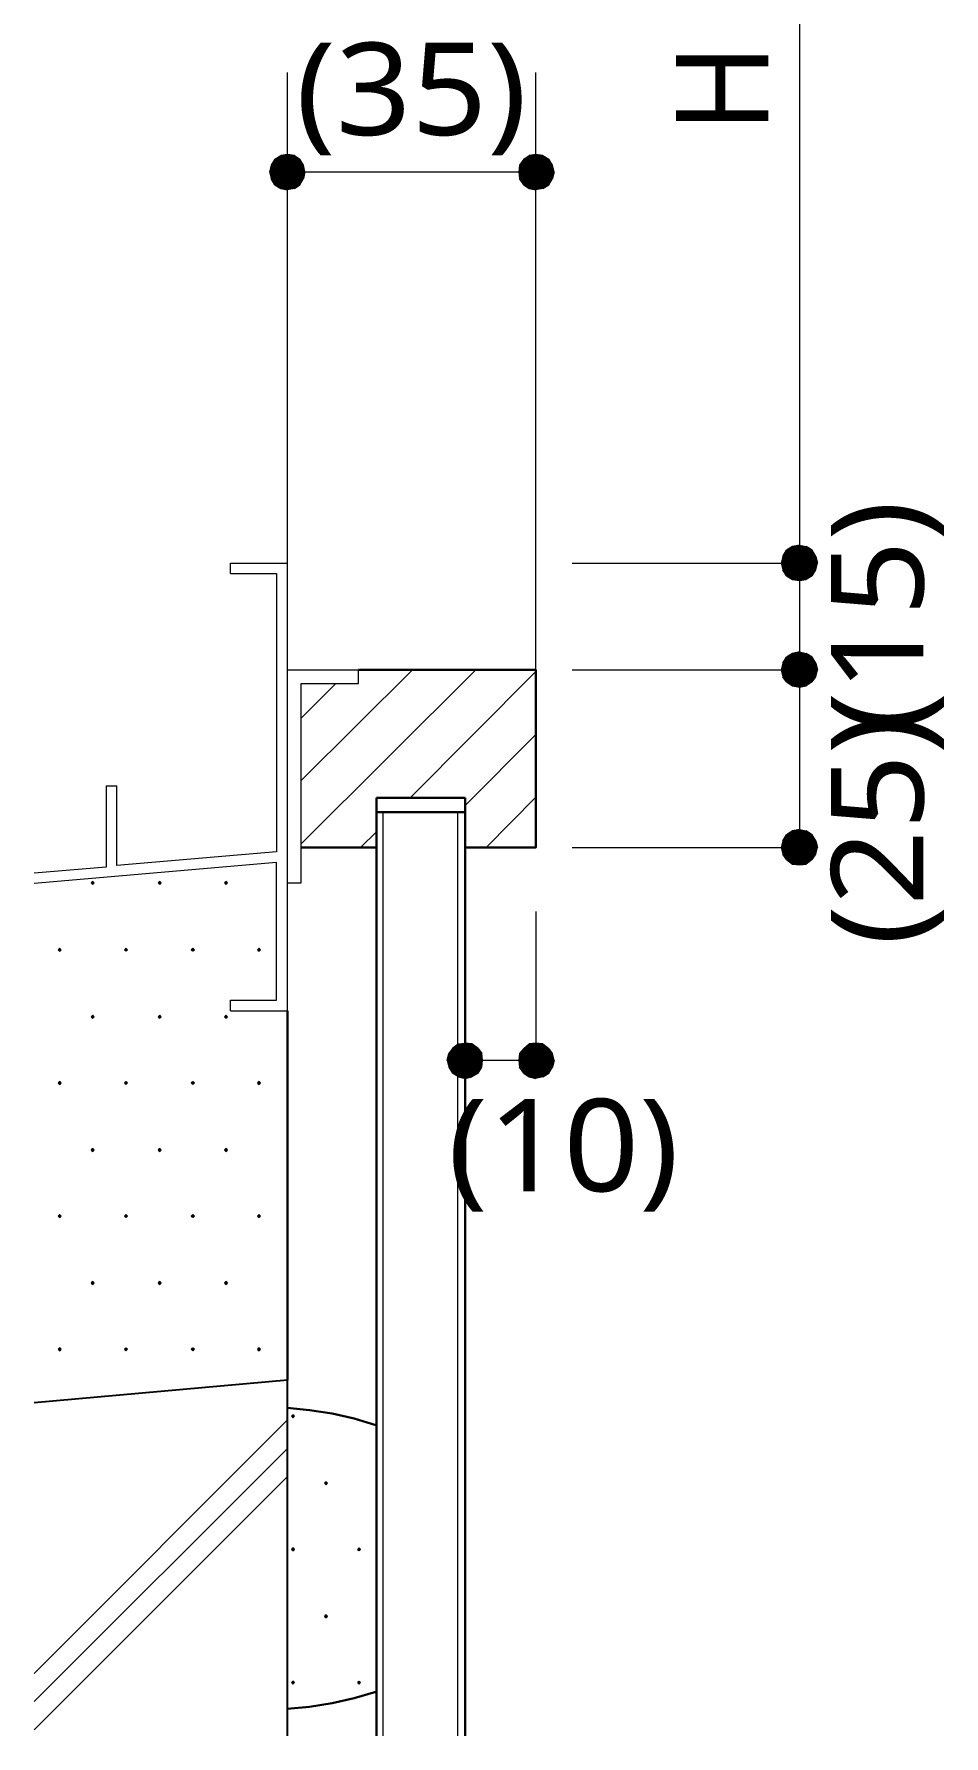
# Model space of a CAD drawing. Header units: millimetres. Extents: x 0 to 420, y 0 to 297.
# Drawn here: x 251.5 to 277.1, y 167.24 to 215.12 of the extents above; entities that cross this region are included whole.
import ezdxf
from ezdxf.enums import TextEntityAlignment as Align

# ---------------------------------------------------------------- set-up
doc = ezdxf.new("R2010")
doc.units = ezdxf.units.MM
doc.styles.add('kst32b', font='NotoSansJP-Variable.ttf')

msp = doc.modelspace()

# ---------------------------------------------------------------- hatches: boundary and pattern name
h = msp.add_hatch(color=7)
h.paths.add_polyline_path([(258.636, 211.73), (258.445, 211.709), (258.636, 211.243), (258.636, 211.73)])
h.paths.add_polyline_path([(258.445, 211.709), (258.636, 211.243), (258.276, 211.603), (258.445, 211.709)])
h.paths.add_polyline_path([(258.636, 211.243), (258.276, 211.603), (258.17, 211.434), (258.636, 211.243)])
h = msp.add_hatch(color=7)
h.paths.add_polyline_path([(259.08, 211.434), (258.974, 211.603), (258.636, 211.243), (259.08, 211.434)])
h.paths.add_polyline_path([(258.974, 211.603), (258.636, 211.243), (258.826, 211.709), (258.974, 211.603)])
h.paths.add_polyline_path([(258.636, 211.243), (258.826, 211.709), (258.636, 211.73), (258.636, 211.243)])
h = msp.add_hatch(color=7)
h.paths.add_polyline_path([(265.621, 211.73), (265.43, 211.709), (265.621, 211.243), (265.621, 211.73)])
h.paths.add_polyline_path([(265.43, 211.709), (265.621, 211.243), (265.282, 211.603), (265.43, 211.709)])
h.paths.add_polyline_path([(265.621, 211.243), (265.282, 211.603), (265.155, 211.434), (265.621, 211.243)])
h = msp.add_hatch(color=7)
h.paths.add_polyline_path([(266.086, 211.434), (265.98, 211.603), (265.621, 211.243), (266.086, 211.434)])
h.paths.add_polyline_path([(265.98, 211.603), (265.621, 211.243), (265.811, 211.709), (265.98, 211.603)])
h.paths.add_polyline_path([(265.621, 211.243), (265.811, 211.709), (265.621, 211.73), (265.621, 211.243)])
for points in [[(258.17, 211.434), (258.128, 211.243), (258.636, 211.243), (258.17, 211.434)], [(265.155, 211.434), (265.134, 211.243), (265.621, 211.243), (265.155, 211.434)], [(272.838, 199.771), (273.029, 199.75), (273.029, 200.237), (272.838, 199.771)], [(272.838, 196.787), (273.029, 196.744), (273.029, 197.231), (272.838, 196.787)], [(272.838, 191.77), (273.029, 191.749), (273.029, 192.236), (272.838, 191.77)], [(253.153, 191.283), (253.132, 191.262), (253.111, 191.241), (253.132, 191.22), (253.153, 191.198), (253.175, 191.22), (253.196, 191.241), (253.175, 191.262), (253.153, 191.283)], [(255.037, 191.283), (255.016, 191.262), (254.995, 191.241), (255.016, 191.22), (255.037, 191.198), (255.058, 191.22), (255.079, 191.241), (255.058, 191.262), (255.037, 191.283)], [(256.9, 191.283), (256.879, 191.262), (256.857, 191.241), (256.879, 191.22), (256.9, 191.198), (256.921, 191.22), (256.942, 191.241), (256.921, 191.262), (256.9, 191.283)], [(252.222, 189.399), (252.201, 189.378), (252.18, 189.357), (252.201, 189.336), (252.222, 189.315), (252.243, 189.336), (252.264, 189.357), (252.243, 189.378), (252.222, 189.399)], [(254.085, 189.399), (254.064, 189.378), (254.042, 189.357), (254.064, 189.336), (254.085, 189.315), (254.106, 189.336), (254.127, 189.357), (254.106, 189.378), (254.085, 189.399)], [(255.969, 189.399), (255.947, 189.378), (255.926, 189.357), (255.947, 189.336), (255.969, 189.315), (255.99, 189.336), (256.011, 189.357), (255.99, 189.378), (255.969, 189.399)], [(257.831, 189.399), (257.81, 189.378), (257.789, 189.357), (257.81, 189.336), (257.831, 189.315), (257.852, 189.336), (257.873, 189.357), (257.852, 189.378), (257.831, 189.399)], [(253.153, 187.515), (253.132, 187.494), (253.111, 187.473), (253.132, 187.452), (253.153, 187.431), (253.175, 187.452), (253.196, 187.473), (253.175, 187.494), (253.153, 187.515)], [(255.037, 187.515), (255.016, 187.494), (254.995, 187.473), (255.016, 187.452), (255.037, 187.431), (255.058, 187.452), (255.079, 187.473), (255.058, 187.494), (255.037, 187.515)], [(256.9, 187.515), (256.879, 187.494), (256.857, 187.473), (256.879, 187.452), (256.9, 187.431), (256.921, 187.452), (256.942, 187.473), (256.921, 187.494), (256.9, 187.515)], [(265.155, 186.436), (265.134, 186.246), (265.621, 186.246), (265.155, 186.436)], [(264.096, 186.055), (264.118, 186.246), (263.631, 186.246), (264.096, 186.055)], [(252.222, 185.653), (252.201, 185.632), (252.18, 185.611), (252.201, 185.589), (252.222, 185.568), (252.243, 185.589), (252.264, 185.611), (252.243, 185.632), (252.222, 185.653)], [(254.085, 185.653), (254.064, 185.632), (254.042, 185.611), (254.064, 185.589), (254.085, 185.568), (254.106, 185.589), (254.127, 185.611), (254.106, 185.632), (254.085, 185.653)], [(255.969, 185.653), (255.947, 185.632), (255.926, 185.611), (255.947, 185.589), (255.969, 185.568), (255.99, 185.589), (256.011, 185.611), (255.99, 185.632), (255.969, 185.653)], [(257.831, 185.653), (257.81, 185.632), (257.789, 185.611), (257.81, 185.589), (257.831, 185.568), (257.852, 185.589), (257.873, 185.611), (257.852, 185.632), (257.831, 185.653)], [(253.153, 183.769), (253.132, 183.748), (253.111, 183.727), (253.132, 183.705), (253.153, 183.684), (253.175, 183.705), (253.196, 183.727), (253.175, 183.748), (253.153, 183.769)], [(255.037, 183.769), (255.016, 183.748), (254.995, 183.727), (255.016, 183.705), (255.037, 183.684), (255.058, 183.705), (255.079, 183.727), (255.058, 183.748), (255.037, 183.769)], [(256.9, 183.769), (256.879, 183.748), (256.857, 183.727), (256.879, 183.705), (256.9, 183.684), (256.921, 183.705), (256.942, 183.727), (256.921, 183.748), (256.9, 183.769)], [(252.222, 181.906), (252.201, 181.885), (252.18, 181.864), (252.201, 181.843), (252.222, 181.822), (252.243, 181.843), (252.264, 181.864), (252.243, 181.885), (252.222, 181.906)], [(254.085, 181.906), (254.064, 181.885), (254.042, 181.864), (254.064, 181.843), (254.085, 181.822), (254.106, 181.843), (254.127, 181.864), (254.106, 181.885), (254.085, 181.906)], [(255.969, 181.906), (255.947, 181.885), (255.926, 181.864), (255.947, 181.843), (255.969, 181.822), (255.99, 181.843), (256.011, 181.864), (255.99, 181.885), (255.969, 181.906)], [(257.831, 181.906), (257.81, 181.885), (257.789, 181.864), (257.81, 181.843), (257.831, 181.822), (257.852, 181.843), (257.873, 181.864), (257.852, 181.885), (257.831, 181.906)], [(253.153, 180.022), (253.132, 180.001), (253.111, 179.98), (253.132, 179.959), (253.153, 179.938), (253.175, 179.959), (253.196, 179.98), (253.175, 180.001), (253.153, 180.022)], [(255.037, 180.022), (255.016, 180.001), (254.995, 179.98), (255.016, 179.959), (255.037, 179.938), (255.058, 179.959), (255.079, 179.98), (255.058, 180.001), (255.037, 180.022)], [(256.9, 180.022), (256.879, 180.001), (256.857, 179.98), (256.879, 179.959), (256.9, 179.938), (256.921, 179.959), (256.942, 179.98), (256.921, 180.001), (256.9, 180.022)], [(252.222, 178.16), (252.201, 178.139), (252.18, 178.117), (252.201, 178.096), (252.222, 178.075), (252.243, 178.096), (252.264, 178.117), (252.243, 178.139), (252.222, 178.16)], [(254.085, 178.16), (254.064, 178.139), (254.042, 178.117), (254.064, 178.096), (254.085, 178.075), (254.106, 178.096), (254.127, 178.117), (254.106, 178.139), (254.085, 178.16)], [(255.969, 178.16), (255.947, 178.139), (255.926, 178.117), (255.947, 178.096), (255.969, 178.075), (255.99, 178.096), (256.011, 178.117), (255.99, 178.139), (255.969, 178.16)], [(257.831, 178.16), (257.81, 178.139), (257.789, 178.117), (257.81, 178.096), (257.831, 178.075), (257.852, 178.096), (257.873, 178.117), (257.852, 178.139), (257.831, 178.16)], [(258.784, 176.276), (258.762, 176.255), (258.741, 176.234), (258.762, 176.212), (258.784, 176.191), (258.805, 176.212), (258.826, 176.234), (258.805, 176.255), (258.784, 176.276)], [(259.715, 174.392), (259.694, 174.371), (259.673, 174.35), (259.694, 174.329), (259.715, 174.307), (259.736, 174.329), (259.757, 174.35), (259.736, 174.371), (259.715, 174.392)], [(258.784, 172.529), (258.762, 172.508), (258.741, 172.487), (258.762, 172.466), (258.784, 172.445), (258.805, 172.466), (258.826, 172.487), (258.805, 172.508), (258.784, 172.529)], [(260.646, 172.529), (260.625, 172.508), (260.604, 172.487), (260.625, 172.466), (260.646, 172.445), (260.668, 172.466), (260.689, 172.487), (260.668, 172.508), (260.646, 172.529)], [(259.715, 170.646), (259.694, 170.625), (259.673, 170.603), (259.694, 170.582), (259.715, 170.561), (259.736, 170.582), (259.757, 170.603), (259.736, 170.625), (259.715, 170.646)], [(258.784, 168.783), (258.762, 168.762), (258.741, 168.741), (258.762, 168.719), (258.784, 168.698), (258.805, 168.719), (258.826, 168.741), (258.805, 168.762), (258.784, 168.783)], [(260.646, 168.783), (260.625, 168.762), (260.604, 168.741), (260.625, 168.719), (260.646, 168.698), (260.668, 168.719), (260.689, 168.741), (260.668, 168.762), (260.646, 168.783)]]:
    msp.add_hatch(color=7).paths.add_polyline_path(points)
h = msp.add_hatch(color=7)
h.paths.add_polyline_path([(258.128, 211.243), (258.17, 211.053), (258.636, 211.243), (258.128, 211.243)])
h.paths.add_polyline_path([(258.17, 211.053), (258.636, 211.243), (258.276, 210.883), (258.17, 211.053)])
h.paths.add_polyline_path([(258.636, 211.243), (258.276, 210.883), (258.445, 210.778), (258.636, 211.243)])
h = msp.add_hatch(color=7)
h.paths.add_polyline_path([(258.445, 210.778), (258.636, 210.735), (258.636, 211.243), (258.445, 210.778)])
h.paths.add_polyline_path([(258.636, 210.735), (258.636, 211.243), (258.826, 210.778), (258.636, 210.735)])
h.paths.add_polyline_path([(258.636, 211.243), (258.826, 210.778), (258.974, 210.883), (258.636, 211.243)])
h = msp.add_hatch(color=7)
h.paths.add_polyline_path([(258.974, 210.883), (259.08, 211.053), (258.636, 211.243), (258.974, 210.883)])
h.paths.add_polyline_path([(259.08, 211.053), (258.636, 211.243), (259.122, 211.243), (259.08, 211.053)])
h.paths.add_polyline_path([(258.636, 211.243), (259.122, 211.243), (259.08, 211.434), (258.636, 211.243)])
h = msp.add_hatch(color=7)
h.paths.add_polyline_path([(265.134, 211.243), (265.155, 211.053), (265.621, 211.243), (265.134, 211.243)])
h.paths.add_polyline_path([(265.155, 211.053), (265.621, 211.243), (265.282, 210.883), (265.155, 211.053)])
h.paths.add_polyline_path([(265.621, 211.243), (265.282, 210.883), (265.43, 210.778), (265.621, 211.243)])
h = msp.add_hatch(color=7)
h.paths.add_polyline_path([(265.43, 210.778), (265.621, 210.735), (265.621, 211.243), (265.43, 210.778)])
h.paths.add_polyline_path([(265.621, 210.735), (265.621, 211.243), (265.811, 210.778), (265.621, 210.735)])
h.paths.add_polyline_path([(265.621, 211.243), (265.811, 210.778), (265.98, 210.883), (265.621, 211.243)])
h = msp.add_hatch(color=7)
h.paths.add_polyline_path([(265.98, 210.883), (266.086, 211.053), (265.621, 211.243), (265.98, 210.883)])
h.paths.add_polyline_path([(266.086, 211.053), (265.621, 211.243), (266.129, 211.243), (266.086, 211.053)])
h.paths.add_polyline_path([(265.621, 211.243), (266.129, 211.243), (266.086, 211.434), (265.621, 211.243)])
h = msp.add_hatch(color=7)
h.paths.add_polyline_path([(272.838, 200.702), (272.669, 200.596), (273.029, 200.237), (272.838, 200.702)])
h.paths.add_polyline_path([(272.669, 200.596), (273.029, 200.237), (272.563, 200.427), (272.669, 200.596)])
h.paths.add_polyline_path([(273.029, 200.237), (272.563, 200.427), (272.521, 200.237), (273.029, 200.237)])
h = msp.add_hatch(color=7)
h.paths.add_polyline_path([(273.389, 200.596), (273.219, 200.702), (273.029, 200.237), (273.389, 200.596)])
h.paths.add_polyline_path([(273.219, 200.702), (273.029, 200.237), (273.029, 200.745), (273.219, 200.702)])
h.paths.add_polyline_path([(273.029, 200.237), (273.029, 200.745), (272.838, 200.702), (273.029, 200.237)])
h = msp.add_hatch(color=7)
h.paths.add_polyline_path([(272.521, 200.237), (272.563, 200.046), (273.029, 200.237), (272.521, 200.237)])
h.paths.add_polyline_path([(272.563, 200.046), (273.029, 200.237), (272.669, 199.877), (272.563, 200.046)])
h.paths.add_polyline_path([(273.029, 200.237), (272.669, 199.877), (272.838, 199.771), (273.029, 200.237)])
h = msp.add_hatch(color=7)
h.paths.add_polyline_path([(273.495, 200.046), (273.537, 200.237), (273.029, 200.237), (273.495, 200.046)])
h.paths.add_polyline_path([(273.537, 200.237), (273.029, 200.237), (273.495, 200.427), (273.537, 200.237)])
h.paths.add_polyline_path([(273.029, 200.237), (273.495, 200.427), (273.389, 200.596), (273.029, 200.237)])
h = msp.add_hatch(color=7)
h.paths.add_polyline_path([(273.029, 199.75), (273.219, 199.771), (273.029, 200.237), (273.029, 199.75)])
h.paths.add_polyline_path([(273.219, 199.771), (273.029, 200.237), (273.389, 199.877), (273.219, 199.771)])
h.paths.add_polyline_path([(273.029, 200.237), (273.389, 199.877), (273.495, 200.046), (273.029, 200.237)])
h = msp.add_hatch(color=7)
h.paths.add_polyline_path([(272.838, 197.697), (272.669, 197.591), (273.029, 197.231), (272.838, 197.697)])
h.paths.add_polyline_path([(272.669, 197.591), (273.029, 197.231), (272.563, 197.421), (272.669, 197.591)])
h.paths.add_polyline_path([(273.029, 197.231), (272.563, 197.421), (272.521, 197.231), (273.029, 197.231)])
h = msp.add_hatch(color=7)
h.paths.add_polyline_path([(273.389, 197.591), (273.219, 197.697), (273.029, 197.231), (273.389, 197.591)])
h.paths.add_polyline_path([(273.219, 197.697), (273.029, 197.231), (273.029, 197.739), (273.219, 197.697)])
h.paths.add_polyline_path([(273.029, 197.231), (273.029, 197.739), (272.838, 197.697), (273.029, 197.231)])
h = msp.add_hatch(color=7)
h.paths.add_polyline_path([(273.495, 197.04), (273.537, 197.231), (273.029, 197.231), (273.495, 197.04)])
h.paths.add_polyline_path([(273.537, 197.231), (273.029, 197.231), (273.495, 197.421), (273.537, 197.231)])
h.paths.add_polyline_path([(273.029, 197.231), (273.495, 197.421), (273.389, 197.591), (273.029, 197.231)])
h = msp.add_hatch(color=7)
h.paths.add_polyline_path([(272.521, 197.231), (272.563, 197.04), (273.029, 197.231), (272.521, 197.231)])
h.paths.add_polyline_path([(272.563, 197.04), (273.029, 197.231), (272.669, 196.892), (272.563, 197.04)])
h.paths.add_polyline_path([(273.029, 197.231), (272.669, 196.892), (272.838, 196.787), (273.029, 197.231)])
h = msp.add_hatch(color=7)
h.paths.add_polyline_path([(273.029, 196.744), (273.219, 196.787), (273.029, 197.231), (273.029, 196.744)])
h.paths.add_polyline_path([(273.219, 196.787), (273.029, 197.231), (273.389, 196.892), (273.219, 196.787)])
h.paths.add_polyline_path([(273.029, 197.231), (273.389, 196.892), (273.495, 197.04), (273.029, 197.231)])
h = msp.add_hatch(color=7)
h.paths.add_polyline_path([(272.838, 192.701), (272.669, 192.596), (273.029, 192.236), (272.838, 192.701)])
h.paths.add_polyline_path([(272.669, 192.596), (273.029, 192.236), (272.563, 192.426), (272.669, 192.596)])
h.paths.add_polyline_path([(273.029, 192.236), (272.563, 192.426), (272.521, 192.236), (273.029, 192.236)])
h = msp.add_hatch(color=7)
h.paths.add_polyline_path([(273.389, 192.596), (273.219, 192.701), (273.029, 192.236), (273.389, 192.596)])
h.paths.add_polyline_path([(273.219, 192.701), (273.029, 192.236), (273.029, 192.744), (273.219, 192.701)])
h.paths.add_polyline_path([(273.029, 192.236), (273.029, 192.744), (272.838, 192.701), (273.029, 192.236)])
h = msp.add_hatch(color=7)
h.paths.add_polyline_path([(273.495, 192.045), (273.537, 192.236), (273.029, 192.236), (273.495, 192.045)])
h.paths.add_polyline_path([(273.537, 192.236), (273.029, 192.236), (273.495, 192.426), (273.537, 192.236)])
h.paths.add_polyline_path([(273.029, 192.236), (273.495, 192.426), (273.389, 192.596), (273.029, 192.236)])
h = msp.add_hatch(color=7)
h.paths.add_polyline_path([(272.521, 192.236), (272.563, 192.045), (273.029, 192.236), (272.521, 192.236)])
h.paths.add_polyline_path([(272.563, 192.045), (273.029, 192.236), (272.669, 191.897), (272.563, 192.045)])
h.paths.add_polyline_path([(273.029, 192.236), (272.669, 191.897), (272.838, 191.77), (273.029, 192.236)])
h = msp.add_hatch(color=7)
h.paths.add_polyline_path([(273.029, 191.749), (273.219, 191.77), (273.029, 192.236), (273.029, 191.749)])
h.paths.add_polyline_path([(273.219, 191.77), (273.029, 192.236), (273.389, 191.897), (273.219, 191.77)])
h.paths.add_polyline_path([(273.029, 192.236), (273.389, 191.897), (273.495, 192.045), (273.029, 192.236)])
h = msp.add_hatch(color=7)
h.paths.add_polyline_path([(263.271, 186.584), (263.165, 186.436), (263.631, 186.246), (263.271, 186.584)])
h.paths.add_polyline_path([(263.165, 186.436), (263.631, 186.246), (263.123, 186.246), (263.165, 186.436)])
h.paths.add_polyline_path([(263.631, 186.246), (263.123, 186.246), (263.165, 186.055), (263.631, 186.246)])
h = msp.add_hatch(color=7)
h.paths.add_polyline_path([(263.821, 186.711), (263.631, 186.732), (263.631, 186.246), (263.821, 186.711)])
h.paths.add_polyline_path([(263.631, 186.732), (263.631, 186.246), (263.44, 186.711), (263.631, 186.732)])
h.paths.add_polyline_path([(263.631, 186.246), (263.44, 186.711), (263.271, 186.584), (263.631, 186.246)])
h = msp.add_hatch(color=7)
h.paths.add_polyline_path([(264.118, 186.246), (264.096, 186.436), (263.631, 186.246), (264.118, 186.246)])
h.paths.add_polyline_path([(264.096, 186.436), (263.631, 186.246), (263.991, 186.584), (264.096, 186.436)])
h.paths.add_polyline_path([(263.631, 186.246), (263.991, 186.584), (263.821, 186.711), (263.631, 186.246)])
h = msp.add_hatch(color=7)
h.paths.add_polyline_path([(265.621, 186.732), (265.43, 186.711), (265.621, 186.246), (265.621, 186.732)])
h.paths.add_polyline_path([(265.43, 186.711), (265.621, 186.246), (265.282, 186.584), (265.43, 186.711)])
h.paths.add_polyline_path([(265.621, 186.246), (265.282, 186.584), (265.155, 186.436), (265.621, 186.246)])
h = msp.add_hatch(color=7)
h.paths.add_polyline_path([(266.086, 186.436), (265.98, 186.584), (265.621, 186.246), (266.086, 186.436)])
h.paths.add_polyline_path([(265.98, 186.584), (265.621, 186.246), (265.811, 186.711), (265.98, 186.584)])
h.paths.add_polyline_path([(265.621, 186.246), (265.811, 186.711), (265.621, 186.732), (265.621, 186.246)])
h = msp.add_hatch(color=7)
h.paths.add_polyline_path([(265.98, 185.886), (266.086, 186.055), (265.621, 186.246), (265.98, 185.886)])
h.paths.add_polyline_path([(266.086, 186.055), (265.621, 186.246), (266.129, 186.246), (266.086, 186.055)])
h.paths.add_polyline_path([(265.621, 186.246), (266.129, 186.246), (266.086, 186.436), (265.621, 186.246)])
h = msp.add_hatch(color=7)
h.paths.add_polyline_path([(263.165, 186.055), (263.271, 185.886), (263.631, 186.246), (263.165, 186.055)])
h.paths.add_polyline_path([(263.271, 185.886), (263.631, 186.246), (263.44, 185.78), (263.271, 185.886)])
h.paths.add_polyline_path([(263.631, 186.246), (263.44, 185.78), (263.631, 185.737), (263.631, 186.246)])
h = msp.add_hatch(color=7)
h.paths.add_polyline_path([(263.631, 185.737), (263.821, 185.78), (263.631, 186.246), (263.631, 185.737)])
h.paths.add_polyline_path([(263.821, 185.78), (263.631, 186.246), (263.991, 185.886), (263.821, 185.78)])
h.paths.add_polyline_path([(263.631, 186.246), (263.991, 185.886), (264.096, 186.055), (263.631, 186.246)])
h = msp.add_hatch(color=7)
h.paths.add_polyline_path([(265.134, 186.246), (265.155, 186.055), (265.621, 186.246), (265.134, 186.246)])
h.paths.add_polyline_path([(265.155, 186.055), (265.621, 186.246), (265.282, 185.886), (265.155, 186.055)])
h.paths.add_polyline_path([(265.621, 186.246), (265.282, 185.886), (265.43, 185.78), (265.621, 186.246)])
h = msp.add_hatch(color=7)
h.paths.add_polyline_path([(265.43, 185.78), (265.621, 185.737), (265.621, 186.246), (265.43, 185.78)])
h.paths.add_polyline_path([(265.621, 185.737), (265.621, 186.246), (265.811, 185.78), (265.621, 185.737)])
h.paths.add_polyline_path([(265.621, 186.246), (265.811, 185.78), (265.98, 185.886), (265.621, 186.246)])

# ---------------------------------------------------------------- linework, layer by layer
at = {"lineweight": 13}
for points in [[(273.029, 232.241), (273.029, 227.245), (273.029, 224.24), (273.029, 200.237), (273.029, 197.231), (273.029, 192.236)], [(258.636, 200.237), (258.636, 214.037)], [(265.621, 197.231), (265.621, 214.037)], [(258.636, 211.243), (265.621, 211.243)], [(257.027, 200.237), (258.636, 200.237)], [(257.027, 199.94), (257.027, 200.237)], [(258.636, 187.642), (258.636, 200.237)], [(266.637, 200.237), (273.029, 200.237)], [(257.027, 199.94), (258.318, 199.94), (258.318, 192.109)], [(258.636, 191.241), (259.016, 191.241), (259.016, 196.85), (260.625, 196.85), (260.625, 197.231)], [(258.636, 197.231), (260.625, 197.231)], [(259.016, 194.12), (262.149, 197.231)], [(259.016, 192.341), (263.927, 197.231)], [(259.016, 195.876), (259.99, 196.85)], [(262.086, 193.633), (265.621, 197.189)], [(266.637, 197.231), (273.029, 197.231)], [(263.631, 193.421), (265.621, 195.411)], [(253.534, 193.971), (253.534, 191.685), (251.502, 191.516)], [(253.534, 193.971), (253.831, 193.971)], [(253.831, 191.728), (253.831, 193.971)], [(264.223, 192.236), (265.621, 193.654)], [(261.324, 167.238), (261.324, 193.23)], [(263.419, 167.238), (263.419, 193.23)], [(260.689, 192.236), (261.133, 192.68)], [(258.318, 192.109), (253.831, 191.728)], [(266.637, 192.236), (273.029, 192.236)], [(258.318, 191.812), (251.502, 191.22)], [(257.027, 187.939), (258.318, 187.939), (258.318, 191.812)], [(265.621, 190.437), (265.621, 186.203)], [(257.027, 187.642), (257.027, 187.939)], [(257.027, 187.642), (258.636, 187.642)], [(265.621, 186.246), (263.631, 186.246)], [(251.502, 168.995), (258.636, 176.128)], [(251.502, 168.211), (258.636, 175.323)], [(251.502, 167.407), (258.636, 174.54)]]:
    msp.add_lwpolyline(points, dxfattribs=at)
at = {"lineweight": 0}
for points in [[(258.445, 211.709), (258.636, 211.243), (258.276, 211.603)], [(258.636, 211.73), (258.445, 211.709), (258.636, 211.243)], [(258.636, 211.243), (258.826, 211.709), (258.636, 211.73)], [(258.974, 211.603), (258.636, 211.243), (258.826, 211.709)], [(265.43, 211.709), (265.621, 211.243), (265.282, 211.603)], [(265.621, 211.73), (265.43, 211.709), (265.621, 211.243)], [(265.621, 211.243), (265.811, 211.709), (265.621, 211.73)], [(265.98, 211.603), (265.621, 211.243), (265.811, 211.709)], [(258.17, 211.434), (258.128, 211.243), (258.636, 211.243)], [(258.128, 211.243), (258.17, 211.053), (258.636, 211.243)], [(258.636, 211.243), (258.276, 211.603), (258.17, 211.434)], [(258.17, 211.053), (258.636, 211.243), (258.276, 210.883)], [(258.636, 211.243), (258.276, 210.883), (258.445, 210.778)], [(258.445, 210.778), (258.636, 210.735), (258.636, 211.243)], [(259.08, 211.434), (258.974, 211.603), (258.636, 211.243)], [(258.636, 211.243), (259.122, 211.243), (259.08, 211.434)], [(258.636, 210.735), (258.636, 211.243), (258.826, 210.778)], [(258.636, 211.243), (258.826, 210.778), (258.974, 210.883)], [(258.974, 210.883), (259.08, 211.053), (258.636, 211.243)], [(259.08, 211.053), (258.636, 211.243), (259.122, 211.243)], [(265.155, 211.434), (265.134, 211.243), (265.621, 211.243)], [(265.134, 211.243), (265.155, 211.053), (265.621, 211.243)], [(265.621, 211.243), (265.282, 211.603), (265.155, 211.434)], [(265.155, 211.053), (265.621, 211.243), (265.282, 210.883)], [(265.621, 211.243), (265.282, 210.883), (265.43, 210.778)], [(265.43, 210.778), (265.621, 210.735), (265.621, 211.243)], [(266.086, 211.434), (265.98, 211.603), (265.621, 211.243)], [(265.621, 211.243), (266.129, 211.243), (266.086, 211.434)], [(265.621, 210.735), (265.621, 211.243), (265.811, 210.778)], [(265.621, 211.243), (265.811, 210.778), (265.98, 210.883)], [(265.98, 210.883), (266.086, 211.053), (265.621, 211.243)], [(266.086, 211.053), (265.621, 211.243), (266.129, 211.243)], [(272.838, 200.702), (272.669, 200.596), (273.029, 200.237)], [(273.029, 200.237), (273.029, 200.745), (272.838, 200.702)], [(273.219, 200.702), (273.029, 200.237), (273.029, 200.745)], [(273.389, 200.596), (273.219, 200.702), (273.029, 200.237)], [(273.029, 200.237), (272.563, 200.427), (272.521, 200.237)], [(272.521, 200.237), (272.563, 200.046), (273.029, 200.237)], [(272.669, 200.596), (273.029, 200.237), (272.563, 200.427)], [(272.563, 200.046), (273.029, 200.237), (272.669, 199.877)], [(273.029, 200.237), (272.669, 199.877), (272.838, 199.771)], [(272.838, 199.771), (273.029, 199.75), (273.029, 200.237)], [(273.029, 200.237), (273.495, 200.427), (273.389, 200.596)], [(273.537, 200.237), (273.029, 200.237), (273.495, 200.427)], [(273.029, 199.75), (273.219, 199.771), (273.029, 200.237)], [(273.219, 199.771), (273.029, 200.237), (273.389, 199.877)], [(273.029, 200.237), (273.389, 199.877), (273.495, 200.046)], [(273.495, 200.046), (273.537, 200.237), (273.029, 200.237)], [(273.029, 197.231), (272.563, 197.421), (272.521, 197.231)], [(272.669, 197.591), (273.029, 197.231), (272.563, 197.421)], [(272.838, 197.697), (272.669, 197.591), (273.029, 197.231)], [(273.029, 197.231), (273.029, 197.739), (272.838, 197.697)], [(273.219, 197.697), (273.029, 197.231), (273.029, 197.739)], [(273.389, 197.591), (273.219, 197.697), (273.029, 197.231)], [(273.029, 197.231), (273.495, 197.421), (273.389, 197.591)], [(273.537, 197.231), (273.029, 197.231), (273.495, 197.421)], [(272.521, 197.231), (272.563, 197.04), (273.029, 197.231)], [(272.563, 197.04), (273.029, 197.231), (272.669, 196.892)], [(273.029, 197.231), (272.669, 196.892), (272.838, 196.787)], [(272.838, 196.787), (273.029, 196.744), (273.029, 197.231)], [(273.029, 196.744), (273.219, 196.787), (273.029, 197.231)], [(273.219, 196.787), (273.029, 197.231), (273.389, 196.892)], [(273.029, 197.231), (273.389, 196.892), (273.495, 197.04)], [(273.495, 197.04), (273.537, 197.231), (273.029, 197.231)], [(272.669, 192.596), (273.029, 192.236), (272.563, 192.426)], [(272.838, 192.701), (272.669, 192.596), (273.029, 192.236)], [(273.029, 192.236), (273.029, 192.744), (272.838, 192.701)], [(273.219, 192.701), (273.029, 192.236), (273.029, 192.744)], [(273.389, 192.596), (273.219, 192.701), (273.029, 192.236)], [(273.029, 192.236), (273.495, 192.426), (273.389, 192.596)], [(273.029, 192.236), (272.563, 192.426), (272.521, 192.236)], [(272.521, 192.236), (272.563, 192.045), (273.029, 192.236)], [(272.563, 192.045), (273.029, 192.236), (272.669, 191.897)], [(273.029, 192.236), (272.669, 191.897), (272.838, 191.77)], [(272.838, 191.77), (273.029, 191.749), (273.029, 192.236)], [(273.537, 192.236), (273.029, 192.236), (273.495, 192.426)], [(273.029, 191.749), (273.219, 191.77), (273.029, 192.236)], [(273.219, 191.77), (273.029, 192.236), (273.389, 191.897)], [(273.029, 192.236), (273.389, 191.897), (273.495, 192.045)], [(273.495, 192.045), (273.537, 192.236), (273.029, 192.236)], [(253.153, 191.283), (253.132, 191.262), (253.111, 191.241), (253.132, 191.22), (253.153, 191.198), (253.175, 191.22), (253.196, 191.241), (253.175, 191.262)], [(255.037, 191.283), (255.016, 191.262), (254.995, 191.241), (255.016, 191.22), (255.037, 191.198), (255.058, 191.22), (255.079, 191.241), (255.058, 191.262)], [(256.9, 191.283), (256.879, 191.262), (256.857, 191.241), (256.879, 191.22), (256.9, 191.198), (256.921, 191.22), (256.942, 191.241), (256.921, 191.262)], [(252.222, 189.399), (252.201, 189.378), (252.18, 189.357), (252.201, 189.336), (252.222, 189.315), (252.243, 189.336), (252.264, 189.357), (252.243, 189.378)], [(254.085, 189.399), (254.064, 189.378), (254.042, 189.357), (254.064, 189.336), (254.085, 189.315), (254.106, 189.336), (254.127, 189.357), (254.106, 189.378)], [(255.969, 189.399), (255.947, 189.378), (255.926, 189.357), (255.947, 189.336), (255.969, 189.315), (255.99, 189.336), (256.011, 189.357), (255.99, 189.378)], [(257.831, 189.399), (257.81, 189.378), (257.789, 189.357), (257.81, 189.336), (257.831, 189.315), (257.852, 189.336), (257.873, 189.357), (257.852, 189.378)], [(253.153, 187.515), (253.132, 187.494), (253.111, 187.473), (253.132, 187.452), (253.153, 187.431), (253.175, 187.452), (253.196, 187.473), (253.175, 187.494)], [(255.037, 187.515), (255.016, 187.494), (254.995, 187.473), (255.016, 187.452), (255.037, 187.431), (255.058, 187.452), (255.079, 187.473), (255.058, 187.494)], [(256.9, 187.515), (256.879, 187.494), (256.857, 187.473), (256.879, 187.452), (256.9, 187.431), (256.921, 187.452), (256.942, 187.473), (256.921, 187.494)], [(263.165, 186.436), (263.631, 186.246), (263.123, 186.246)], [(263.271, 186.584), (263.165, 186.436), (263.631, 186.246)], [(263.631, 186.246), (263.44, 186.711), (263.271, 186.584)], [(263.631, 186.732), (263.631, 186.246), (263.44, 186.711)], [(263.821, 186.711), (263.631, 186.732), (263.631, 186.246)], [(263.631, 186.246), (263.991, 186.584), (263.821, 186.711)], [(264.096, 186.436), (263.631, 186.246), (263.991, 186.584)], [(264.118, 186.246), (264.096, 186.436), (263.631, 186.246)], [(265.155, 186.436), (265.134, 186.246), (265.621, 186.246)], [(265.621, 186.246), (265.282, 186.584), (265.155, 186.436)], [(265.43, 186.711), (265.621, 186.246), (265.282, 186.584)], [(265.621, 186.732), (265.43, 186.711), (265.621, 186.246)], [(265.621, 186.246), (265.811, 186.711), (265.621, 186.732)], [(265.98, 186.584), (265.621, 186.246), (265.811, 186.711)], [(266.086, 186.436), (265.98, 186.584), (265.621, 186.246)], [(265.621, 186.246), (266.129, 186.246), (266.086, 186.436)], [(263.631, 186.246), (263.123, 186.246), (263.165, 186.055)], [(263.165, 186.055), (263.271, 185.886), (263.631, 186.246)], [(263.271, 185.886), (263.631, 186.246), (263.44, 185.78)], [(263.631, 186.246), (263.44, 185.78), (263.631, 185.737)], [(263.631, 185.737), (263.821, 185.78), (263.631, 186.246)], [(263.821, 185.78), (263.631, 186.246), (263.991, 185.886)], [(263.631, 186.246), (263.991, 185.886), (264.096, 186.055)], [(264.096, 186.055), (264.118, 186.246), (263.631, 186.246)], [(265.134, 186.246), (265.155, 186.055), (265.621, 186.246)], [(265.155, 186.055), (265.621, 186.246), (265.282, 185.886)], [(265.621, 186.246), (265.282, 185.886), (265.43, 185.78)], [(265.43, 185.78), (265.621, 185.737), (265.621, 186.246)], [(265.621, 185.737), (265.621, 186.246), (265.811, 185.78)], [(265.621, 186.246), (265.811, 185.78), (265.98, 185.886)], [(265.98, 185.886), (266.086, 186.055), (265.621, 186.246)], [(266.086, 186.055), (265.621, 186.246), (266.129, 186.246)], [(252.222, 185.653), (252.201, 185.632), (252.18, 185.611), (252.201, 185.589), (252.222, 185.568), (252.243, 185.589), (252.264, 185.611), (252.243, 185.632)], [(254.085, 185.653), (254.064, 185.632), (254.042, 185.611), (254.064, 185.589), (254.085, 185.568), (254.106, 185.589), (254.127, 185.611), (254.106, 185.632)], [(255.969, 185.653), (255.947, 185.632), (255.926, 185.611), (255.947, 185.589), (255.969, 185.568), (255.99, 185.589), (256.011, 185.611), (255.99, 185.632)], [(257.831, 185.653), (257.81, 185.632), (257.789, 185.611), (257.81, 185.589), (257.831, 185.568), (257.852, 185.589), (257.873, 185.611), (257.852, 185.632)], [(253.153, 183.769), (253.132, 183.748), (253.111, 183.727), (253.132, 183.705), (253.153, 183.684), (253.175, 183.705), (253.196, 183.727), (253.175, 183.748)], [(255.037, 183.769), (255.016, 183.748), (254.995, 183.727), (255.016, 183.705), (255.037, 183.684), (255.058, 183.705), (255.079, 183.727), (255.058, 183.748)], [(256.9, 183.769), (256.879, 183.748), (256.857, 183.727), (256.879, 183.705), (256.9, 183.684), (256.921, 183.705), (256.942, 183.727), (256.921, 183.748)], [(252.222, 181.906), (252.201, 181.885), (252.18, 181.864), (252.201, 181.843), (252.222, 181.822), (252.243, 181.843), (252.264, 181.864), (252.243, 181.885)], [(254.085, 181.906), (254.064, 181.885), (254.042, 181.864), (254.064, 181.843), (254.085, 181.822), (254.106, 181.843), (254.127, 181.864), (254.106, 181.885)], [(255.969, 181.906), (255.947, 181.885), (255.926, 181.864), (255.947, 181.843), (255.969, 181.822), (255.99, 181.843), (256.011, 181.864), (255.99, 181.885)], [(257.831, 181.906), (257.81, 181.885), (257.789, 181.864), (257.81, 181.843), (257.831, 181.822), (257.852, 181.843), (257.873, 181.864), (257.852, 181.885)], [(253.153, 180.022), (253.132, 180.001), (253.111, 179.98), (253.132, 179.959), (253.153, 179.938), (253.175, 179.959), (253.196, 179.98), (253.175, 180.001)], [(255.037, 180.022), (255.016, 180.001), (254.995, 179.98), (255.016, 179.959), (255.037, 179.938), (255.058, 179.959), (255.079, 179.98), (255.058, 180.001)], [(256.9, 180.022), (256.879, 180.001), (256.857, 179.98), (256.879, 179.959), (256.9, 179.938), (256.921, 179.959), (256.942, 179.98), (256.921, 180.001)], [(252.222, 178.16), (252.201, 178.139), (252.18, 178.117), (252.201, 178.096), (252.222, 178.075), (252.243, 178.096), (252.264, 178.117), (252.243, 178.139)], [(254.085, 178.16), (254.064, 178.139), (254.042, 178.117), (254.064, 178.096), (254.085, 178.075), (254.106, 178.096), (254.127, 178.117), (254.106, 178.139)], [(255.969, 178.16), (255.947, 178.139), (255.926, 178.117), (255.947, 178.096), (255.969, 178.075), (255.99, 178.096), (256.011, 178.117), (255.99, 178.139)], [(257.831, 178.16), (257.81, 178.139), (257.789, 178.117), (257.81, 178.096), (257.831, 178.075), (257.852, 178.096), (257.873, 178.117), (257.852, 178.139)], [(258.784, 176.276), (258.762, 176.255), (258.741, 176.234), (258.762, 176.212), (258.784, 176.191), (258.805, 176.212), (258.826, 176.234), (258.805, 176.255)], [(259.715, 174.392), (259.694, 174.371), (259.673, 174.35), (259.694, 174.329), (259.715, 174.307), (259.736, 174.329), (259.757, 174.35), (259.736, 174.371)], [(258.784, 172.529), (258.762, 172.508), (258.741, 172.487), (258.762, 172.466), (258.784, 172.445), (258.805, 172.466), (258.826, 172.487), (258.805, 172.508)], [(260.646, 172.529), (260.625, 172.508), (260.604, 172.487), (260.625, 172.466), (260.646, 172.445), (260.668, 172.466), (260.689, 172.487), (260.668, 172.508)], [(259.715, 170.646), (259.694, 170.625), (259.673, 170.603), (259.694, 170.582), (259.715, 170.561), (259.736, 170.582), (259.757, 170.603), (259.736, 170.625)], [(258.784, 168.783), (258.762, 168.762), (258.741, 168.741), (258.762, 168.719), (258.784, 168.698), (258.805, 168.719), (258.826, 168.741), (258.805, 168.762)], [(260.646, 168.783), (260.625, 168.762), (260.604, 168.741), (260.625, 168.719), (260.646, 168.698), (260.668, 168.719), (260.689, 168.741), (260.668, 168.762)]]:
    msp.add_lwpolyline(points, close=True, dxfattribs=at)
at = {"lineweight": 30}
for points in [[(263.631, 193.633), (263.631, 192.236), (265.621, 192.236), (265.621, 197.231), (260.625, 197.231)], [(261.133, 193.633), (263.631, 193.633)], [(261.133, 192.236), (261.133, 193.633)], [(261.133, 193.23), (263.631, 193.23)], [(259.016, 192.236), (261.133, 192.236)], [(261.133, 167.238), (261.133, 192.236)], [(263.631, 167.238), (263.631, 192.236)], [(258.636, 187.642), (258.636, 177.25)], [(261.12, 175.985), (260.507, 176.166), (259.885, 176.307), (259.254, 176.407), (258.619, 176.468)], [(258.619, 167.998), (259.254, 168.059), (259.885, 168.16), (260.507, 168.301), (261.12, 168.481)]]:
    msp.add_lwpolyline(points, dxfattribs=at)
at = {"lineweight": 25}
for points in [[(258.636, 177.25), (251.502, 176.615)], [(258.636, 167.238), (258.636, 177.25)]]:
    msp.add_lwpolyline(points, dxfattribs=at)

# ---------------------------------------------------------------- texts
at = {"style": 'kst32b'}
for s, p, p2 in [('(35)', (258.868, 212.28), (265.366, 212.28)), ('(15)', (276.521, 195.495), (276.521, 201.993)), ('(25)', (276.521, 189.484), (276.521, 195.981)), ('(10)', (263.144, 182.562), (269.641, 182.562))]:
    msp.add_text(s, height=2.5989, dxfattribs=at).set_placement(p, p2, align=Align.FIT)
msp.add_text('H', height=2.599, rotation=90, dxfattribs=at).set_placement((272.161, 212.344))

doc.saveas('drawing.dxf')
